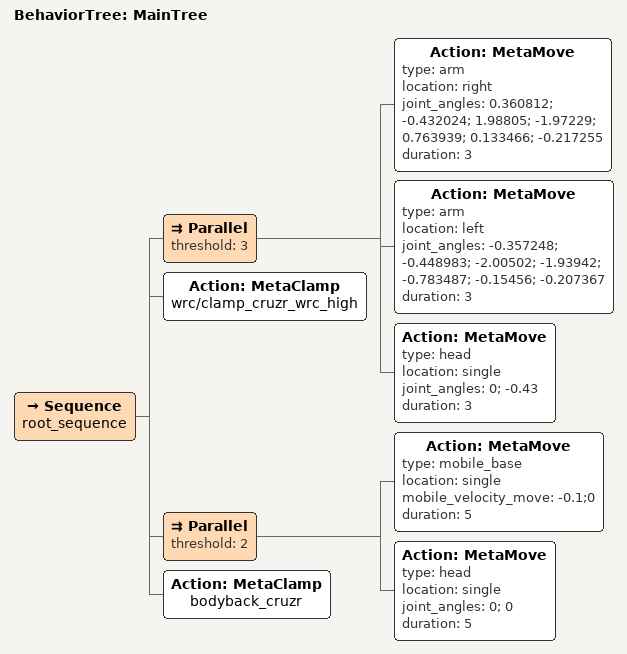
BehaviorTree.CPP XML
<root main_tree_to_execute="MainTree">
    <BehaviorTree ID="MainTree">
        <Sequence name="root_sequence">
            <Parallel threshold="3">
                <Action ID="MetaMove" type="arm" location="right"
                    joint_angles="0.360812; -0.432024;   1.98805;  -1.97229;  0.763939;  0.133466; -0.217255"
                    duration="3" />
                <Action ID="MetaMove" type="arm" location="left"
                    joint_angles="-0.357248; -0.448983;  -2.00502;  -1.93942; -0.783487;  -0.15456; -0.207367"
                    duration="3" />
                <Action ID="MetaMove" type="head" location="single"
                    joint_angles="0; -0.43" duration="3" />
            </Parallel>
            <Action ID="MetaClamp" name="wrc/clamp_cruzr_wrc_high" />
            <Parallel threshold="2">
                <Action ID="MetaMove" type="mobile_base" location="single"
                    mobile_velocity_move="-0.1;0"
                    duration="5" />
                <Action ID="MetaMove" type="head" location="single"
                    joint_angles="0; 0" duration="5" />
            </Parallel>
            <Action ID="MetaClamp" name="bodyback_cruzr" />
        </Sequence>
    </BehaviorTree>
</root>
